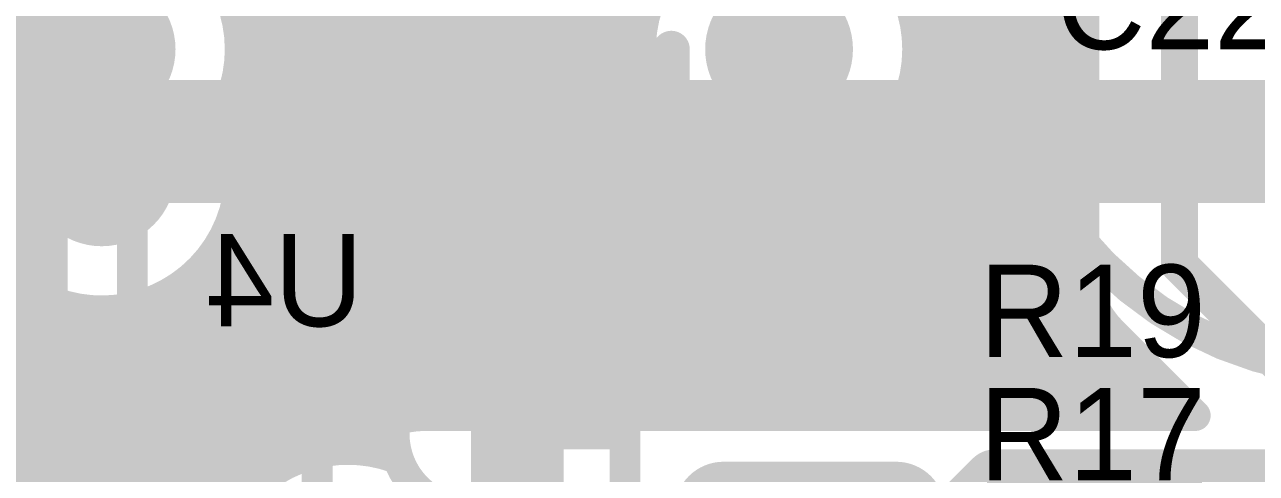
# Model space of a CAD drawing. Header units: millimetres. Extents: x 1.9 to 5.81, y 3 to 5.61.
# Drawn here: x 2.905 to 3.305, y 3.8622 to 4.008 of the extents above; entities that cross this region are included whole.
import ezdxf

# ---------------------------------------------------------------- set-up
doc = ezdxf.new("R2010")
doc.units = ezdxf.units.MM
doc.header["$MEASUREMENT"] = 0
for name, color, linetype in [('BottomLayer', 5, 'Continuous'), ('BottomOverlay', 54, 'Continuous'), ('BottomPaste', 16, 'Continuous'), ('BottomSolder', 6, 'Continuous'), ('MultiLayer', 9, 'Continuous'), ('TopLayer', 1, 'Continuous'), ('TopOverlay', 2, 'Continuous'), ('TopPaste', 8, 'Continuous'), ('TopSolder', 216, 'Continuous')]:
    doc.layers.add(name, color=color, linetype=linetype)

msp = doc.modelspace()

# ---------------------------------------------------------------- linework, layer by layer
at = {"layer": 'BottomLayer'}
for points, const_width in [([(3.05, 3.881), (3.05, 4.44757)], 0.01), ([(3.06, 3.881), (3.06, 4.43757)], 0.01), ([(3.07, 3.881), (3.07, 4.42757)], 0.01), ([(3.08, 3.881), (3.08, 4.41764)], 0.01), ([(3.09, 3.881), (3.09, 4.41172)], 0.01), ([(3.1, 3.881), (3.1, 4.41)], 0.01), ([(3.15, 4), (3.15, 4.25)], 0.012), ([(3.24, 3.881), (3.24, 4.1539)], 0.01), ([(3.23, 3.881), (3.23, 4.14877)], 0.01), ([(3.2, 3.881), (3.2, 4.14592)], 0.01), ([(3.21, 3.881), (3.21, 4.145)], 0.01), ([(3.22, 3.881), (3.22, 4.14592)], 0.01), ([(3.28, 3.93), (3.28, 4.13)], 0.012), ([(3.249, 3.93), (3.249, 4.13)], 0.01), ([(2.98, 3.85854), (2.98, 4.045)], 0.01), ([(2.99, 3.86531), (2.99, 4.045)], 0.01), ([(3, 3.86887), (3, 4.045)], 0.01), ([(3.01, 3.87), (3.01, 4.045)], 0.01), ([(3.02, 3.87713), (3.02, 4.045)], 0.01), ([(3.03, 3.88059), (3.03, 4.045)], 0.01), ([(3.04, 3.881), (3.04, 4.045)], 0.01), ([(2.97387, 4.01), (3.10613, 4.01)], 0.01), ([(3.19387, 4.01), (3.249, 4.01)], 0.01), ([(2.975, 4), (3.105, 4)], 0.01), ([(3.195, 4), (3.249, 4)], 0.01), ([(2.97387, 3.99), (3.10613, 3.99)], 0.01), ([(3.19387, 3.99), (3.249, 3.99)], 0.01), ([(2.97031, 3.98), (3.10969, 3.98)], 0.01), ([(3.11, 3.881), (3.11, 3.97938)], 0.01), ([(3.19, 3.881), (3.19, 3.97938)], 0.01), ([(3.19031, 3.98), (3.249, 3.98)], 0.01), ([(2.97387, 3.97), (3.11646, 3.97)], 0.01), ([(3.18354, 3.97), (3.249, 3.97)], 0.01), ([(3.12, 3.881), (3.12, 3.96646)], 0.01), ([(3.18, 3.881), (3.18, 3.96646)], 0.01), ([(2.975, 3.96), (3.12938, 3.96)], 0.01), ([(3.13, 3.881), (3.13, 3.95969)], 0.01), ([(3.17, 3.881), (3.17, 3.95969)], 0.01), ([(3.17062, 3.96), (3.249, 3.96)], 0.01), ([(3.14, 3.881), (3.14, 3.95613)], 0.01), ([(3.15, 3.881), (3.15, 3.955)], 0.01), ([(3.16, 3.881), (3.16, 3.95613)], 0.01), ([(2.97387, 3.95), (3.249, 3.95)], 0.01), ([(2.97, 3.84562), (2.97, 3.93938)], 0.01), ([(2.97031, 3.94), (3.249, 3.94)], 0.01), ([(3.28, 3.93), (3.33, 3.88)], 0.012), ([(2.96354, 3.93), (3.249, 3.93)], 0.01), ([(2.96, 3.54854), (2.96, 3.92646)], 0.01), ([(2.95, 3.55531), (2.95, 3.91969)], 0.01), ([(2.95062, 3.92), (3.25066, 3.92)], 0.01), ([(3.25, 3.881), (3.25, 3.92219)], 0.01), ([(2.94, 3.895), (2.94, 3.91613)], 0.01), ([(2.94, 3.895), (2.94, 3.91613)], 0.01), ([(2.94, 3.91), (3.25631, 3.91)], 0.01), ([(3.2581, 3.90806), (3.28516, 3.881)], 0.01), ([(3.26, 3.881), (3.26, 3.90616)], 0.01), ([(2.94, 3.9), (3.26616, 3.9)], 0.01), ([(2.84, 3.895), (2.94, 3.895)], 0.01), ([(2.91, 3.815), (2.91, 3.895)], 0.01), ([(2.92, 3.815), (2.92, 3.895)], 0.01), ([(2.93, 3.56), (2.93, 3.895)], 0.01), ([(2.94, 3.55887), (2.94, 3.895)], 0.01), ([(3.27, 3.881), (3.27, 3.89616)], 0.01), ([(2.211, 3.89), (3.27616, 3.89)], 0.01), ([(3.28, 3.881), (3.28, 3.88616)], 0.01), ([(2.211, 3.88), (3.02719, 3.88)], 0.01), ([(3.035, 3.881), (3.28516, 3.881)], 0.01), ([(2.211, 3.87), (3.01, 3.87)], 0.01), ([(2.211, 3.86), (2.98172, 3.86)], 0.01)]:
    msp.add_lwpolyline(points, dxfattribs=dict(at, const_width=const_width))
at = {"layer": 'BottomLayer', "const_width": 0.01}
for points in [[(2.94, 4.04387, -0.350001), (2.975, 4)], [(3.195, 4, -1.517412), (3.119, 4.03262)], [(3.181, 4.03262, -0.205533), (3.195, 4)], [(2.975, 4, -0.11565), (2.97031, 3.98)], [(2.97031, 3.98, -0.11565), (2.975, 3.96)], [(2.975, 3.96, -0.350001), (2.94, 3.91613)], [(3.25808, 3.90808, -0.198912), (3.249, 3.93)], [(3.2581, 3.90806, -0.199163), (3.249, 3.93)], [(3.01306, 3.8719, -0.199163), (3.035, 3.881)], [(3.01308, 3.87192, -0.198912), (3.035, 3.881)], [(3.0546, 3.819, -2.240655), (3.01114, 3.86999)]]:
    msp.add_lwpolyline(points, format="xyb", dxfattribs=at)
at = {"layer": 'BottomLayer'}
for points, const_width in [([(2.92, 4, 1), (2.94, 4, 1)], 0.02), ([(3.14, 4, 1), (3.16, 4, 1)], 0.02), ([(2.97137, 4.01, 1), (2.97637, 4.01, 1)], 0.005), ([(3.10363, 4.01, 1), (3.10863, 4.01, 1)], 0.005), ([(3.19137, 4.01, 1), (3.19637, 4.01, 1)], 0.005), ([(3.2465, 4.01, 1), (3.2515, 4.01, 1)], 0.005), ([(2.9725, 4, 1), (2.9775, 4, 1)], 0.005), ([(2.9725, 4, 1), (2.9775, 4, 1)], 0.005), ([(2.9725, 4, 1), (2.9775, 4, 1)], 0.005), ([(3.1025, 4, 1), (3.1075, 4, 1)], 0.005), ([(3.147, 4, 1), (3.153, 4, 1)], 0.006), ([(3.1925, 4, 1), (3.1975, 4, 1)], 0.005), ([(3.1925, 4, 1), (3.1975, 4, 1)], 0.005), ([(3.1925, 4, 1), (3.1975, 4, 1)], 0.005), ([(3.2465, 4, 1), (3.2515, 4, 1)], 0.005), ([(2.97137, 3.99, 1), (2.97637, 3.99, 1)], 0.005), ([(3.10363, 3.99, 1), (3.10863, 3.99, 1)], 0.005), ([(3.19137, 3.99, 1), (3.19637, 3.99, 1)], 0.005), ([(3.2465, 3.99, 1), (3.2515, 3.99, 1)], 0.005), ([(2.96781, 3.98, 1), (2.97281, 3.98, 1)], 0.005), ([(2.96781, 3.98, 1), (2.97281, 3.98, 1)], 0.005), ([(2.96781, 3.98, 1), (2.97281, 3.98, 1)], 0.005), ([(3.10719, 3.98, 1), (3.11219, 3.98, 1)], 0.005), ([(3.1075, 3.97938, 1), (3.1125, 3.97938, 1)], 0.005), ([(3.1875, 3.97938, 1), (3.1925, 3.97938, 1)], 0.005), ([(3.18781, 3.98, 1), (3.19281, 3.98, 1)], 0.005), ([(3.2465, 3.98, 1), (3.2515, 3.98, 1)], 0.005), ([(2.92, 3.96, 1), (2.94, 3.96, 1)], 0.02), ([(2.97137, 3.97, 1), (2.97637, 3.97, 1)], 0.005), ([(3.11396, 3.97, 1), (3.11896, 3.97, 1)], 0.005), ([(3.18104, 3.97, 1), (3.18604, 3.97, 1)], 0.005), ([(3.2465, 3.97, 1), (3.2515, 3.97, 1)], 0.005), ([(3.1175, 3.96646, 1), (3.1225, 3.96646, 1)], 0.005), ([(3.1775, 3.96646, 1), (3.1825, 3.96646, 1)], 0.005), ([(2.9725, 3.96, 1), (2.9775, 3.96, 1)], 0.005), ([(2.9725, 3.96, 1), (2.9775, 3.96, 1)], 0.005), ([(2.9725, 3.96, 1), (2.9775, 3.96, 1)], 0.005), ([(3.12688, 3.96, 1), (3.13188, 3.96, 1)], 0.005), ([(3.1275, 3.95969, 1), (3.1325, 3.95969, 1)], 0.005), ([(3.1675, 3.95969, 1), (3.1725, 3.95969, 1)], 0.005), ([(3.16812, 3.96, 1), (3.17312, 3.96, 1)], 0.005), ([(3.2465, 3.96, 1), (3.2515, 3.96, 1)], 0.005), ([(3.1375, 3.95613, 1), (3.1425, 3.95613, 1)], 0.005), ([(3.1475, 3.955, 1), (3.1525, 3.955, 1)], 0.005), ([(3.1575, 3.95613, 1), (3.1625, 3.95613, 1)], 0.005), ([(2.97137, 3.95, 1), (2.97637, 3.95, 1)], 0.005), ([(3.2465, 3.95, 1), (3.2515, 3.95, 1)], 0.005), ([(2.9675, 3.93938, 1), (2.9725, 3.93938, 1)], 0.005), ([(2.96781, 3.94, 1), (2.97281, 3.94, 1)], 0.005), ([(3.2465, 3.94, 1), (3.2515, 3.94, 1)], 0.005), ([(3.277, 3.93, 1), (3.283, 3.93, 1)], 0.006), ([(3.277, 3.93, 1), (3.283, 3.93, 1)], 0.006), ([(2.96104, 3.93, 1), (2.96604, 3.93, 1)], 0.005), ([(3.2465, 3.93, 1), (3.2515, 3.93, 1)], 0.005), ([(3.2465, 3.93, 1), (3.2515, 3.93, 1)], 0.005), ([(3.2465, 3.93, 1), (3.2515, 3.93, 1)], 0.005), ([(3.2465, 3.93, 1), (3.2515, 3.93, 1)], 0.005), ([(2.9575, 3.92646, 1), (2.9625, 3.92646, 1)], 0.005), ([(2.9475, 3.91969, 1), (2.9525, 3.91969, 1)], 0.005), ([(2.94812, 3.92, 1), (2.95312, 3.92, 1)], 0.005), ([(3.2475, 3.92219, 1), (3.2525, 3.92219, 1)], 0.005), ([(3.24816, 3.92, 1), (3.25316, 3.92, 1)], 0.005), ([(2.9375, 3.91613, 1), (2.9425, 3.91613, 1)], 0.005), ([(2.9375, 3.91613, 1), (2.9425, 3.91613, 1)], 0.005), ([(2.9375, 3.91613, 1), (2.9425, 3.91613, 1)], 0.005), ([(2.9375, 3.91, 1), (2.9425, 3.91, 1)], 0.005), ([(3.25381, 3.91, 1), (3.25881, 3.91, 1)], 0.005), ([(3.25558, 3.90808, 1), (3.26058, 3.90808, 1)], 0.005), ([(3.2556, 3.90806, 1), (3.2606, 3.90806, 1)], 0.005), ([(3.2556, 3.90806, 1), (3.2606, 3.90806, 1)], 0.005), ([(3.2575, 3.90616, 1), (3.2625, 3.90616, 1)], 0.005), ([(2.9375, 3.9, 1), (2.9425, 3.9, 1)], 0.005), ([(3.26366, 3.9, 1), (3.26866, 3.9, 1)], 0.005), ([(2.9075, 3.895, 1), (2.9125, 3.895, 1)], 0.005), ([(2.9175, 3.895, 1), (2.9225, 3.895, 1)], 0.005), ([(2.9275, 3.895, 1), (2.9325, 3.895, 1)], 0.005), ([(2.9375, 3.895, 1), (2.9425, 3.895, 1)], 0.005), ([(2.9375, 3.895, 1), (2.9425, 3.895, 1)], 0.005), ([(2.9375, 3.895, 1), (2.9425, 3.895, 1)], 0.005), ([(2.9375, 3.895, 1), (2.9425, 3.895, 1)], 0.005), ([(3.2675, 3.89616, 1), (3.2725, 3.89616, 1)], 0.005), ([(3.27366, 3.89, 1), (3.27866, 3.89, 1)], 0.005), ([(3.2775, 3.88616, 1), (3.2825, 3.88616, 1)], 0.005), ([(3.02469, 3.88, 1), (3.02969, 3.88, 1)], 0.005), ([(3.0275, 3.88059, 1), (3.0325, 3.88059, 1)], 0.005), ([(3.0325, 3.881, 1), (3.0375, 3.881, 1)], 0.005), ([(3.0325, 3.881, 1), (3.0375, 3.881, 1)], 0.005), ([(3.0325, 3.881, 1), (3.0375, 3.881, 1)], 0.005), ([(3.0375, 3.881, 1), (3.0425, 3.881, 1)], 0.005), ([(3.0475, 3.881, 1), (3.0525, 3.881, 1)], 0.005), ([(3.0575, 3.881, 1), (3.0625, 3.881, 1)], 0.005), ([(3.0675, 3.881, 1), (3.0725, 3.881, 1)], 0.005), ([(3.0775, 3.881, 1), (3.0825, 3.881, 1)], 0.005), ([(3.0875, 3.881, 1), (3.0925, 3.881, 1)], 0.005), ([(3.0975, 3.881, 1), (3.1025, 3.881, 1)], 0.005), ([(3.1075, 3.881, 1), (3.1125, 3.881, 1)], 0.005), ([(3.1175, 3.881, 1), (3.1225, 3.881, 1)], 0.005), ([(3.1275, 3.881, 1), (3.1325, 3.881, 1)], 0.005), ([(3.1375, 3.881, 1), (3.1425, 3.881, 1)], 0.005), ([(3.1475, 3.881, 1), (3.1525, 3.881, 1)], 0.005), ([(3.1575, 3.881, 1), (3.1625, 3.881, 1)], 0.005), ([(3.1675, 3.881, 1), (3.1725, 3.881, 1)], 0.005), ([(3.1775, 3.881, 1), (3.1825, 3.881, 1)], 0.005), ([(3.1875, 3.881, 1), (3.1925, 3.881, 1)], 0.005), ([(3.1975, 3.881, 1), (3.2025, 3.881, 1)], 0.005), ([(3.2075, 3.881, 1), (3.2125, 3.881, 1)], 0.005), ([(3.2175, 3.881, 1), (3.2225, 3.881, 1)], 0.005), ([(3.2275, 3.881, 1), (3.2325, 3.881, 1)], 0.005), ([(3.2375, 3.881, 1), (3.2425, 3.881, 1)], 0.005), ([(3.2475, 3.881, 1), (3.2525, 3.881, 1)], 0.005), ([(3.2575, 3.881, 1), (3.2625, 3.881, 1)], 0.005), ([(3.2675, 3.881, 1), (3.2725, 3.881, 1)], 0.005), ([(3.2775, 3.881, 1), (3.2825, 3.881, 1)], 0.005), ([(3.28266, 3.881, 1), (3.28766, 3.881, 1)], 0.005), ([(3.28266, 3.881, 1), (3.28766, 3.881, 1)], 0.005), ([(3.0175, 3.87713, 1), (3.0225, 3.87713, 1)], 0.005), ([(3.01056, 3.8719, 1), (3.01556, 3.8719, 1)], 0.005), ([(3.01058, 3.87192, 1), (3.01558, 3.87192, 1)], 0.005), ([(2.9975, 3.86887, 1), (3.0025, 3.86887, 1)], 0.005), ([(3.0075, 3.87, 1), (3.0125, 3.87, 1)], 0.005), ([(3.0075, 3.87, 1), (3.0125, 3.87, 1)], 0.005), ([(3.00864, 3.86999, 1), (3.01364, 3.86999, 1)], 0.005), ([(2.9875, 3.86531, 1), (2.9925, 3.86531, 1)], 0.005), ([(2.97922, 3.86, 1), (2.98422, 3.86, 1)], 0.005), ([(2.9775, 3.85854, 1), (2.9825, 3.85854, 1)], 0.005)]:
    msp.add_lwpolyline(points, format="xyb", close=True, dxfattribs=dict(at, const_width=const_width))
msp.add_solid([(2.865, 3.92), (2.915, 3.92), (2.865, 4.02), (2.915, 4.02)], dxfattribs=at)
at = {"layer": 'BottomOverlay', "const_width": 0.01}
for points in [[(2.93, 3.97), (2.94, 3.97)], [(2.94, 3.57), (2.94, 3.97)]]:
    msp.add_lwpolyline(points, dxfattribs=at)
at = {"layer": 'BottomOverlay', "const_width": 0.005}
for points in [[(2.9275, 3.97, 1), (2.9325, 3.97, 1)], [(2.9375, 3.97, 1), (2.9425, 3.97, 1)], [(2.9375, 3.97, 1), (2.9425, 3.97, 1)]]:
    msp.add_lwpolyline(points, format="xyb", close=True, dxfattribs=at)
at = {"layer": 'BottomPaste'}
msp.add_solid([(2.865, 3.92), (2.915, 3.92), (2.865, 4.02), (2.915, 4.02)], dxfattribs=at)
msp.add_solid([(2.865, 3.92), (2.915, 3.92), (2.865, 4.02), (2.915, 4.02)], dxfattribs=at)
at = {"layer": 'BottomSolder', "const_width": 0.024}
for points in [[(2.918, 4, 1), (2.942, 4, 1)], [(2.918, 4, 1), (2.942, 4, 1)], [(3.138, 4, 1), (3.162, 4, 1)], [(3.138, 4, 1), (3.162, 4, 1)], [(2.918, 3.96, 1), (2.942, 3.96, 1)], [(2.918, 3.96, 1), (2.942, 3.96, 1)]]:
    msp.add_lwpolyline(points, format="xyb", close=True, dxfattribs=at)
at = {"layer": 'BottomSolder'}
msp.add_solid([(2.861, 3.916), (2.919, 3.916), (2.861, 4.024), (2.919, 4.024)], dxfattribs=at)
msp.add_solid([(2.861, 3.916), (2.919, 3.916), (2.861, 4.024), (2.919, 4.024)], dxfattribs=at)
at = {"layer": 'MultiLayer', "const_width": 0.02}
for points in [[(2.92, 4, 1), (2.94, 4, 1)], [(3.14, 4, 1), (3.16, 4, 1)], [(2.92, 3.96, 1), (2.94, 3.96, 1)]]:
    msp.add_lwpolyline(points, format="xyb", close=True, dxfattribs=at)
at = {"layer": 'TopLayer', "const_width": 0.01}
for points in [[(2.88757, 3.985, -1), (2.97243, 4.015)], [(2.95828, 3.925, -0.670212), (2.88528, 3.965)], [(2.88472, 3.825, -0.652555), (2.912, 3.887)], [(2.968, 3.887, -0.255267), (2.99913, 3.87)], [(3.01, 3.87, -0.085164), (3.025, 3.86743)], [(3.01, 3.87, -0.085164), (3.025, 3.86743)]]:
    msp.add_lwpolyline(points, format="xyb", dxfattribs=at)
at = {"layer": 'TopLayer'}
for points, const_width in [([(2.92, 4, 1), (2.94, 4, 1)], 0.02), ([(3.14, 4, 1), (3.16, 4, 1)], 0.02), ([(2.92, 3.97, 1), (2.94, 3.97, 1)], 0.02), ([(3.0575, 3.975, 1), (3.0725, 3.975, 1)], 0.015), ([(2.92, 3.96, 1), (2.94, 3.96, 1)], 0.02), ([(2.95578, 3.925, 1), (2.96078, 3.925, 1)], 0.005), ([(2.95578, 3.925, 1), (2.96078, 3.925, 1)], 0.005), ([(2.9575, 3.925, 1), (2.9625, 3.925, 1)], 0.005), ([(2.9675, 3.925, 1), (2.9725, 3.925, 1)], 0.005), ([(2.9775, 3.925, 1), (2.9825, 3.925, 1)], 0.005), ([(2.9875, 3.925, 1), (2.9925, 3.925, 1)], 0.005), ([(2.9975, 3.925, 1), (3.0025, 3.925, 1)], 0.005), ([(3.0075, 3.925, 1), (3.0125, 3.925, 1)], 0.005), ([(3.0175, 3.925, 1), (3.0225, 3.925, 1)], 0.005), ([(3.0225, 3.925, 1), (3.0275, 3.925, 1)], 0.005), ([(3.0225, 3.925, 1), (3.0275, 3.925, 1)], 0.005), ([(2.90688, 3.92, 1), (2.91188, 3.92, 1)], 0.005), ([(2.9075, 3.91969, 1), (2.9125, 3.91969, 1)], 0.005), ([(2.9475, 3.91969, 1), (2.9525, 3.91969, 1)], 0.005), ([(2.94812, 3.92, 1), (2.95312, 3.92, 1)], 0.005), ([(3.0225, 3.92, 1), (3.0275, 3.92, 1)], 0.005), ([(2.9175, 3.91613, 1), (2.9225, 3.91613, 1)], 0.005), ([(2.9275, 3.915, 1), (2.9325, 3.915, 1)], 0.005), ([(2.9375, 3.91613, 1), (2.9425, 3.91613, 1)], 0.005), ([(3.0225, 3.91, 1), (3.0275, 3.91, 1)], 0.005), ([(3.0225, 3.9, 1), (3.0275, 3.9, 1)], 0.005), ([(2.9095, 3.887, 1), (2.9145, 3.887, 1)], 0.005), ([(2.9095, 3.887, 1), (2.9145, 3.887, 1)], 0.005), ([(2.9175, 3.887, 1), (2.9225, 3.887, 1)], 0.005), ([(2.9275, 3.887, 1), (2.9325, 3.887, 1)], 0.005), ([(2.9375, 3.887, 1), (2.9425, 3.887, 1)], 0.005), ([(2.9475, 3.887, 1), (2.9525, 3.887, 1)], 0.005), ([(2.9575, 3.887, 1), (2.9625, 3.887, 1)], 0.005), ([(2.9655, 3.887, 1), (2.9705, 3.887, 1)], 0.005), ([(2.9655, 3.887, 1), (2.9705, 3.887, 1)], 0.005), ([(3.0225, 3.89, 1), (3.0275, 3.89, 1)], 0.005), ([(2.9075, 3.88695, 1), (2.9125, 3.88695, 1)], 0.005), ([(2.9675, 3.88695, 1), (2.9725, 3.88695, 1)], 0.005), ([(2.9775, 3.885, 1), (2.9825, 3.885, 1)], 0.005), ([(2.98716, 3.88, 1), (2.99216, 3.88, 1)], 0.005), ([(2.9875, 3.87975, 1), (2.9925, 3.87975, 1)], 0.005), ([(3.0225, 3.88, 1), (3.0275, 3.88, 1)], 0.005), ([(2.99663, 3.87, 1), (3.00163, 3.87, 1)], 0.005), ([(2.99663, 3.87, 1), (3.00163, 3.87, 1)], 0.005), ([(2.99663, 3.87, 1), (3.00163, 3.87, 1)], 0.005), ([(2.9975, 3.87, 1), (3.0025, 3.87, 1)], 0.005), ([(3.0075, 3.87, 1), (3.0125, 3.87, 1)], 0.005), ([(3.0075, 3.87, 1), (3.0125, 3.87, 1)], 0.005), ([(3.0075, 3.87, 1), (3.0125, 3.87, 1)], 0.005), ([(3.0075, 3.87, 1), (3.0125, 3.87, 1)], 0.005), ([(3.0075, 3.87, 1), (3.0125, 3.87, 1)], 0.005), ([(3.0075, 3.87, 1), (3.0125, 3.87, 1)], 0.005), ([(3.0175, 3.86887, 1), (3.0225, 3.86887, 1)], 0.005), ([(3.0225, 3.87, 1), (3.0275, 3.87, 1)], 0.005), ([(3.0225, 3.86743, 1), (3.0275, 3.86743, 1)], 0.005), ([(3.0225, 3.86743, 1), (3.0275, 3.86743, 1)], 0.005), ([(3.0225, 3.86743, 1), (3.0275, 3.86743, 1)], 0.005), ([(3.215, 3.86, 1), (3.225, 3.86, 1)], 0.01), ([(3.215, 3.86, 1), (3.225, 3.86, 1)], 0.01), ([(3.305, 3.86, 1), (3.315, 3.86, 1)], 0.01), ([(3.305, 3.86, 1), (3.315, 3.86, 1)], 0.01)]:
    msp.add_lwpolyline(points, format="xyb", close=True, dxfattribs=dict(at, const_width=const_width))
for points, const_width in [([(2.93, 3.97), (3.335, 3.97)], 0.04), ([(3.065, 3.765), (3.065, 3.975)], 0.03), ([(2.95828, 3.925), (3.025, 3.925)], 0.01), ([(2.96, 3.887), (2.96, 3.925)], 0.01), ([(2.97, 3.88695), (2.97, 3.925)], 0.01), ([(2.98, 3.885), (2.98, 3.925)], 0.01), ([(2.99, 3.87975), (2.99, 3.925)], 0.01), ([(3, 3.87), (3, 3.925)], 0.01), ([(3.01, 3.87), (3.01, 3.925)], 0.01), ([(3.02, 3.86887), (3.02, 3.925)], 0.01), ([(3.025, 3.86743), (3.025, 3.925)], 0.01), ([(2.70828, 3.92), (2.90938, 3.92)], 0.01), ([(2.91, 3.88695), (2.91, 3.91969)], 0.01), ([(2.95, 3.887), (2.95, 3.91969)], 0.01), ([(2.95062, 3.92), (3.025, 3.92)], 0.01), ([(2.92, 3.887), (2.92, 3.91613)], 0.01), ([(2.93, 3.887), (2.93, 3.915)], 0.01), ([(2.94, 3.887), (2.94, 3.91613)], 0.01), ([(2.68, 3.91), (3.025, 3.91)], 0.01), ([(2.67, 3.9), (3.025, 3.9)], 0.01), ([(2.67, 3.89), (3.025, 3.89)], 0.01), ([(2.912, 3.887), (2.968, 3.887)], 0.01), ([(2.98966, 3.88), (3.025, 3.88)], 0.01), ([(2.99913, 3.87), (3.01, 3.87)], 0.01), ([(2.99913, 3.87), (3.01, 3.87)], 0.01), ([(3.01, 3.87), (3.025, 3.87)], 0.01), ([(3.21, 3.85), (3.22, 3.86)], 0.02), ([(3.22, 3.86), (3.31, 3.86)], 0.02), ([(3.31, 3.86), (3.4, 3.77)], 0.02)]:
    msp.add_lwpolyline(points, dxfattribs=dict(at, const_width=const_width))
msp.add_solid([(3.1, 3.98), (3.1, 4.02), (3.06, 3.98), (3.06, 4.02)], dxfattribs=at)
at = {"layer": 'TopOverlay'}
for points, const_width in [([(3.46, 4.015, 1), (3.22, 4.015, 1)], 0.01), ([(3.042, 4, 1), (3.048, 4, 1)], 0.006), ([(3.112, 4, 1), (3.118, 4, 1)], 0.006), ([(3.2775, 3.98, 1), (3.2825, 3.98, 1)], 0.005), ([(3.042, 3.965, 1), (3.048, 3.965, 1)], 0.006), ([(3.042, 3.965, 1), (3.048, 3.965, 1)], 0.006), ([(3.112, 3.965, 1), (3.118, 3.965, 1)], 0.006), ([(3.112, 3.965, 1), (3.118, 3.965, 1)], 0.006), ([(3.2575, 3.96, 1), (3.2625, 3.96, 1)], 0.005), ([(3.2975, 3.96, 1), (3.3025, 3.96, 1)], 0.005), ([(3.2775, 3.94, 1), (3.2825, 3.94, 1)], 0.005), ([(2.9975, 3.875, 1), (3.0025, 3.875, 1)], 0.005), ([(2.9975, 3.875, 1), (3.0025, 3.875, 1)], 0.005), ([(3.0225, 3.875, 1), (3.0275, 3.875, 1)], 0.005), ([(3.0225, 3.875, 1), (3.0275, 3.875, 1)], 0.005), ([(3.0725, 3.875, 1), (3.0775, 3.875, 1)], 0.005), ([(3.0725, 3.875, 1), (3.0775, 3.875, 1)], 0.005), ([(3.0975, 3.875, 1), (3.1025, 3.875, 1)], 0.005), ([(3.0975, 3.875, 1), (3.1025, 3.875, 1)], 0.005)]:
    msp.add_lwpolyline(points, format="xyb", close=True, dxfattribs=dict(at, const_width=const_width))
for points, const_width in [([(3.045, 3.965), (3.045, 4)], 0.012), ([(3.115, 3.965), (3.115, 4)], 0.012), ([(3.28, 3.94), (3.28, 3.98)], 0.01), ([(3.045, 3.965), (3.115, 3.965)], 0.012), ([(3.26, 3.96), (3.3, 3.96)], 0.01), ([(3, 3.525), (3, 3.875)], 0.01), ([(3, 3.875), (3.025, 3.875)], 0.01), ([(3.075, 3.875), (3.1, 3.875)], 0.01), ([(3.1, 3.525), (3.1, 3.875)], 0.01)]:
    msp.add_lwpolyline(points, dxfattribs=dict(at, const_width=const_width))
at = {"layer": 'TopOverlay', "const_width": 0.01}
msp.add_lwpolyline([(3.075, 3.875, -1), (3.025, 3.875)], format="xyb", dxfattribs=at)
at = {"layer": 'TopPaste'}
msp.add_solid([(3.1, 3.98), (3.1, 4.02), (3.06, 3.98), (3.06, 4.02)], dxfattribs=at)
msp.add_solid([(3.1, 3.98), (3.1, 4.02), (3.06, 3.98), (3.06, 4.02)], dxfattribs=at)
at = {"layer": 'TopSolder'}
for points, const_width in [([(2.918, 4, 1), (2.942, 4, 1)], 0.024), ([(2.918, 4, 1), (2.942, 4, 1)], 0.024), ([(3.138, 4, 1), (3.162, 4, 1)], 0.024), ([(3.138, 4, 1), (3.162, 4, 1)], 0.024), ([(2.918, 3.96, 1), (2.942, 3.96, 1)], 0.024), ([(2.918, 3.96, 1), (2.942, 3.96, 1)], 0.024), ([(2.904, 3.85, 1), (2.92, 3.85, 1)], 0.016), ([(2.904, 3.85, 1), (2.92, 3.85, 1)], 0.016), ([(2.96, 3.85, 1), (2.976, 3.85, 1)], 0.016), ([(2.96, 3.85, 1), (2.976, 3.85, 1)], 0.016), ([(3.124, 3.85, 1), (3.14, 3.85, 1)], 0.016), ([(3.124, 3.85, 1), (3.14, 3.85, 1)], 0.016), ([(3.18, 3.85, 1), (3.196, 3.85, 1)], 0.016), ([(3.18, 3.85, 1), (3.196, 3.85, 1)], 0.016)]:
    msp.add_lwpolyline(points, format="xyb", close=True, dxfattribs=dict(at, const_width=const_width))
at = {"layer": 'TopSolder', "const_width": 0.032}
for points in [[(2.968, 3.85), (2.912, 3.85)], [(2.968, 3.85), (2.912, 3.85)], [(3.188, 3.85), (3.132, 3.85)], [(3.188, 3.85), (3.132, 3.85)]]:
    msp.add_lwpolyline(points, dxfattribs=at)
at = {"layer": 'TopSolder'}
msp.add_solid([(3.104, 3.976), (3.104, 4.024), (3.056, 3.976), (3.056, 4.024)], dxfattribs=at)
msp.add_solid([(3.104, 3.976), (3.104, 4.024), (3.056, 3.976), (3.056, 4.024)], dxfattribs=at)

# ---------------------------------------------------------------- texts
at = {"layer": 'BottomOverlay', "text_generation_flag": 2}
msp.add_text('U4', height=0.03, rotation=360, dxfattribs=at).set_placement((3.015, 3.91))
at = {"layer": 'TopOverlay'}
for s, p in [('C22', (3.24, 4)), ('R19', (3.215, 3.9)), ('R17', (3.215, 3.86))]:
    msp.add_text(s, height=0.03, rotation=360, dxfattribs=at).set_placement(p)

doc.saveas('drawing.dxf')
